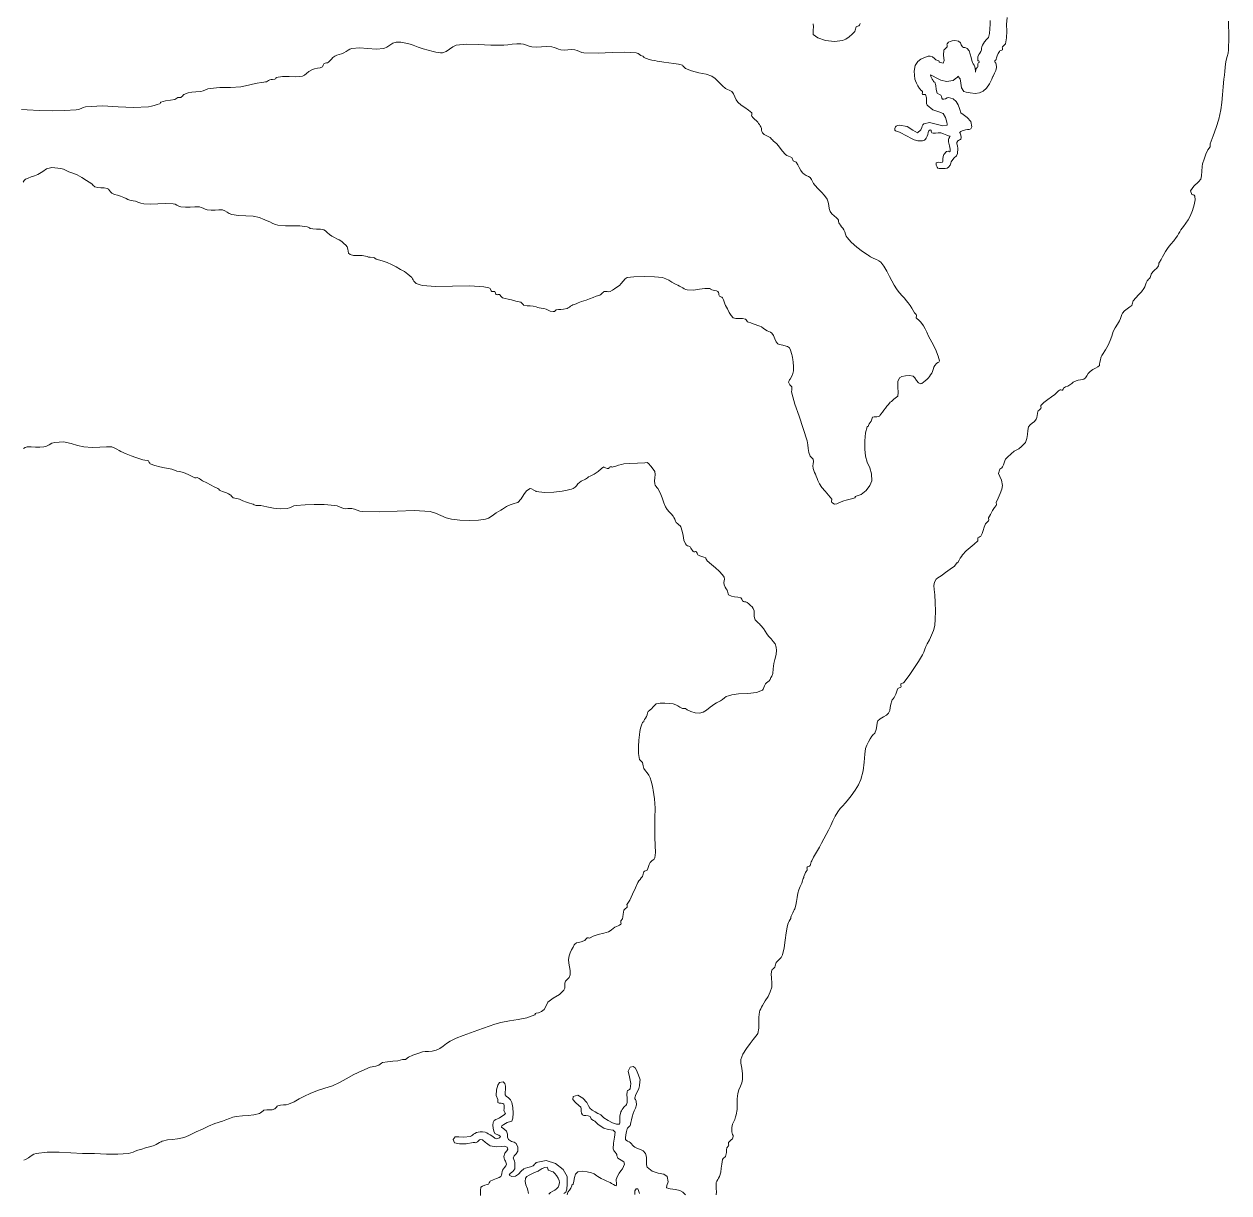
# Model space of a CAD drawing. Header units: inches. Extents: x -600 to 863, y -502 to 873.
# Drawn here: x 603.8 to 686.7, y 410.1 to 490.5 of the extents above; entities that cross this region are included whole.
import ezdxf

# ---------------------------------------------------------------- set-up
doc = ezdxf.new("R2010")
doc.units = ezdxf.units.IN
doc.header["$MEASUREMENT"] = 0
doc.layers.add('Layer 1', color=7, linetype='Continuous')

msp = doc.modelspace()

# ---------------------------------------------------------------- linework, layer by layer
at = {"layer": 'Layer 1', "lineweight": 0}
for points in [[(670.254, 490.763), (670.245, 490.515), (670.233, 490.208), (670.205, 489.886), (670.148, 489.598), (670.113, 489.581), (670.01, 489.472), (669.869, 489.294), (669.725, 489.069), (669.686, 488.964), (669.671, 488.86), (669.656, 488.754), (669.619, 488.646), (669.546, 488.536), (669.47, 488.425), (669.416, 488.266), (669.407, 488.01), (669.428, 488.003), (669.468, 487.989), (669.505, 487.959), (669.513, 487.904), (669.497, 487.895), (669.463, 487.877), (669.428, 487.846), (669.407, 487.798), (669.406, 487.746), (669.41, 487.692), (669.413, 487.638), (669.407, 487.586), (669.383, 487.54), (669.349, 487.511), (669.316, 487.494), (669.301, 487.48), (669.255, 487.257), (669.247, 487.213), (669.238, 487.33), (669.195, 487.586), (669.154, 487.69), (669.095, 487.782), (669.032, 487.882), (668.983, 488.01), (668.942, 488.216), (668.891, 488.458), (668.806, 488.688), (668.666, 488.857), (668.586, 488.893), (668.502, 488.908), (668.421, 488.924), (668.349, 488.963), (668.265, 489.096), (668.206, 489.241), (668.086, 489.353), (667.818, 489.387), (667.643, 489.369), (667.503, 489.333), (667.389, 489.271), (667.289, 489.175), (667.281, 489.13), (667.292, 489.066), (667.3, 489.003), (667.289, 488.963), (667.247, 488.923), (667.176, 488.854), (667.109, 488.787), (667.078, 488.751), (667.052, 488.361), (667.081, 488.02), (667.028, 487.833), (666.76, 487.904), (666.736, 487.933), (666.731, 487.966), (666.714, 487.995), (666.654, 488.01), (666.528, 488.062), (666.414, 488.167), (666.287, 488.272), (666.125, 488.328), (665.99, 488.31), (665.815, 488.257), (665.637, 488.186), (665.489, 488.116), (665.272, 487.95), (665.104, 487.681), (665.021, 487.285), (665.066, 486.739), (665.108, 486.613), (665.186, 486.45), (665.282, 486.273), (665.384, 486.104), (665.436, 486.037), (665.487, 485.99), (665.541, 485.946), (665.596, 485.893), (665.604, 485.848), (665.595, 485.786), (665.585, 485.724), (665.596, 485.681), (665.637, 485.674), (665.705, 485.682), (665.771, 485.689), (665.807, 485.681), (665.87, 485.458), (665.878, 485.242), (665.877, 485.061), (665.913, 484.939), (666.32, 484.626), (666.715, 484.494), (667.025, 484.373), (667.184, 484.092), (667.22, 483.929), (667.267, 483.769), (667.298, 483.638), (667.289, 483.563), (666.991, 483.522), (666.547, 483.648), (666.076, 483.758), (665.701, 483.669), (665.624, 483.586), (665.587, 483.506), (665.554, 483.402), (665.489, 483.245), (665.245, 483.048), (664.939, 483.22), (664.538, 483.484), (664.007, 483.563), (663.889, 483.54), (663.797, 483.505), (663.73, 483.447), (663.689, 483.351), (663.687, 483.238), (663.733, 483.185), (663.812, 483.162), (663.901, 483.14), (664.071, 483.07), (664.21, 482.997), (664.354, 482.916), (664.537, 482.822), (664.797, 482.679), (665.024, 482.554), (665.273, 482.484), (665.596, 482.504), (665.747, 482.546), (665.811, 482.598), (665.845, 482.682), (665.913, 482.822), (665.961, 482.939), (665.996, 483.065), (666.043, 483.175), (666.125, 483.245), (666.185, 483.235), (666.205, 483.168), (666.212, 483.086), (666.23, 483.034), (666.337, 483.015), (666.498, 483.032), (666.684, 483.05), (666.866, 483.034), (667.045, 482.973), (667.264, 482.889), (667.443, 482.824), (667.501, 482.822), (667.488, 482.791), (667.453, 482.727), (667.416, 482.658), (667.396, 482.61), (667.399, 482.414), (667.447, 482.157), (667.494, 481.915), (667.501, 481.763), (667.459, 481.74), (667.385, 481.776), (667.262, 481.752), (667.078, 481.551), (667.021, 481.405), (667.003, 481.245), (666.995, 481.105), (666.972, 481.022), (666.857, 481.011), (666.682, 481.028), (666.545, 480.989), (666.549, 480.81), (666.598, 480.675), (666.644, 480.613), (666.748, 480.596), (666.972, 480.598), (667.152, 480.598), (667.288, 480.613), (667.397, 480.674), (667.501, 480.81), (667.528, 480.88), (667.549, 480.964), (667.571, 481.05), (667.607, 481.128), (667.784, 481.329), (667.929, 481.456), (668.018, 481.63), (668.03, 481.975), (668, 482.143), (667.964, 482.276), (667.961, 482.39), (668.03, 482.504), (668.07, 482.526), (668.142, 482.559), (668.21, 482.59), (668.242, 482.61), (668.249, 482.73), (668.228, 482.89), (668.187, 483.015), (668.137, 483.034), (668.245, 483.147), (668.324, 483.192), (668.415, 483.211), (668.561, 483.245), (668.692, 483.263), (668.816, 483.271), (668.918, 483.318), (668.983, 483.457), (668.924, 483.814), (668.679, 484.095), (668.401, 484.295), (668.242, 484.41), (668.205, 484.483), (668.18, 484.569), (668.158, 484.654), (668.137, 484.728), (668.05, 484.963), (667.925, 485.204), (667.72, 485.393), (667.396, 485.469), (667.287, 485.443), (667.183, 485.392), (667.078, 485.352), (666.972, 485.363), (666.926, 485.432), (666.908, 485.539), (666.869, 485.638), (666.76, 485.681), (666.604, 485.779), (666.546, 486.014), (666.515, 486.294), (666.442, 486.528), (666.411, 486.552), (666.378, 486.557), (666.351, 486.574), (666.337, 486.634), (666.271, 486.74), (666.162, 486.917), (666.141, 487.033), (666.337, 486.951), (666.544, 486.823), (666.862, 486.674), (667.262, 486.584), (667.713, 486.634), (667.703, 486.654), (667.845, 486.756), (667.999, 486.875), (668.03, 486.951), (668.183, 486.762), (668.227, 486.462), (668.279, 486.143), (668.454, 485.893), (668.612, 485.836), (668.89, 485.785), (669.214, 485.76), (669.513, 485.787), (669.764, 485.903), (669.999, 486.121), (670.203, 486.409), (670.36, 486.739), (670.391, 486.812), (670.419, 486.865), (670.444, 486.908), (670.466, 486.951), (670.561, 487.139), (670.651, 487.329), (670.703, 487.542), (670.678, 487.798), (670.651, 487.833), (670.606, 487.876), (670.57, 487.934), (670.572, 488.01), (670.593, 488.027), (670.627, 488.038), (670.66, 488.061), (670.678, 488.116), (670.699, 488.201), (670.749, 488.341), (670.816, 488.501), (670.89, 488.646), (670.931, 488.675), (670.998, 488.701), (671.064, 488.725), (671.102, 488.751), (671.107, 488.801), (671.1, 488.858), (671.092, 488.916), (671.102, 488.963), (671.145, 489.01), (671.213, 489.073), (671.278, 489.133), (671.312, 489.175), (671.387, 489.59), (671.394, 490.029), (671.387, 490.491), (671.419, 490.975)], [(686.663, 490.726), (686.687, 489.626), (686.666, 488.751), (686.63, 488.526), (686.571, 488.291), (686.507, 488.048), (686.454, 487.798), (686.422, 487.546), (686.397, 487.279), (686.375, 487.006), (686.348, 486.739), (686.291, 486.199), (686.245, 485.656), (686.198, 485.125), (686.137, 484.622), (686.002, 483.99), (685.818, 483.403), (685.608, 482.843), (685.396, 482.292), (685.394, 482.247), (685.4, 482.181), (685.405, 482.118), (685.396, 482.081), (685.241, 481.876), (685.104, 481.572), (684.981, 481.231), (684.865, 480.916), (684.837, 480.719), (684.824, 480.41), (684.805, 480.089), (684.76, 479.857), (684.583, 479.682), (684.271, 479.386), (684.044, 479.061), (684.125, 478.798), (684.2, 478.771), (684.256, 478.772), (684.299, 478.76), (684.336, 478.692), (684.355, 478.441), (684.296, 478.1), (684.178, 477.71), (684.019, 477.316), (683.886, 477.069), (683.728, 476.834), (683.556, 476.602), (683.384, 476.363), (683.298, 476.227), (683.222, 476.092), (683.147, 475.96), (683.065, 475.833), (682.89, 475.613), (682.7, 475.396), (682.508, 475.161), (682.324, 474.881), (682.213, 474.681), (682.114, 474.502), (682.015, 474.328), (681.901, 474.14), (681.872, 474.069), (681.853, 473.985), (681.831, 473.899), (681.795, 473.822), (681.702, 473.717), (681.585, 473.616), (681.467, 473.511), (681.372, 473.398), (681.335, 473.317), (681.316, 473.237), (681.299, 473.157), (681.266, 473.081), (681.22, 473.028), (681.158, 472.973), (681.097, 472.918), (681.054, 472.869), (680.991, 472.734), (680.944, 472.592), (680.898, 472.457), (680.842, 472.34), (680.662, 472.102), (680.469, 471.888), (680.276, 471.688), (680.102, 471.493), (680.064, 471.418), (680.046, 471.333), (680.029, 471.248), (679.995, 471.175), (679.874, 471.066), (679.693, 470.938), (679.505, 470.796), (679.359, 470.646), (679.312, 470.548), (679.267, 470.417), (679.215, 470.269), (679.148, 470.116), (679.013, 469.88), (678.867, 469.637), (678.73, 469.37), (678.619, 469.057), (678.516, 468.761), (678.367, 468.443), (678.186, 468.115), (677.983, 467.787), (677.952, 467.734), (677.927, 467.687), (677.904, 467.636), (677.878, 467.575), (677.839, 467.436), (677.812, 467.271), (677.792, 467.126), (677.771, 467.045), (677.662, 466.947), (677.501, 466.855), (677.316, 466.751), (677.137, 466.622), (677.009, 466.48), (676.901, 466.325), (676.806, 466.186), (676.713, 466.093), (676.618, 466.064), (676.477, 466.046), (676.32, 466.024), (676.184, 465.987), (676.133, 465.964), (676.078, 465.939), (676.023, 465.911), (675.972, 465.881), (675.871, 465.803), (675.743, 465.699), (675.598, 465.607), (675.442, 465.563), (675.363, 465.532), (675.314, 465.468), (675.277, 465.398), (675.23, 465.352), (675.182, 465.346), (675.123, 465.354), (675.064, 465.362), (675.019, 465.352), (674.95, 465.29), (674.87, 465.201), (674.785, 465.107), (674.701, 465.034), (674.484, 464.892), (674.214, 464.708), (673.949, 464.502), (673.748, 464.292), (673.741, 464.248), (673.751, 464.183), (673.759, 464.121), (673.748, 464.081), (673.702, 464.04), (673.634, 463.976), (673.57, 463.911), (673.536, 463.869), (673.503, 463.737), (673.489, 463.593), (673.473, 463.455), (673.431, 463.34), (673.3, 463.192), (673.146, 463.069), (673, 462.949), (672.901, 462.811), (672.844, 462.568), (672.823, 462.297), (672.788, 462.018), (672.689, 461.751), (672.599, 461.641), (672.423, 461.464), (672.223, 461.299), (672.054, 461.222), (671.918, 461.139), (671.69, 460.951), (671.459, 460.739), (671.312, 460.587), (671.262, 460.488), (671.216, 460.352), (671.165, 460.201), (671.102, 460.058), (671.057, 460.004), (670.993, 459.949), (670.932, 459.895), (670.89, 459.846), (670.835, 459.612), (670.914, 459.407), (671.034, 459.157), (671.102, 458.787), (671.06, 458.527), (670.949, 458.23), (670.809, 457.921), (670.678, 457.622), (670.676, 457.577), (670.683, 457.511), (670.688, 457.448), (670.678, 457.41), (670.564, 457.276), (670.418, 457.054), (670.271, 456.798), (670.148, 456.563), (670.145, 456.518), (670.153, 456.453), (670.159, 456.39), (670.148, 456.352), (670.102, 456.311), (670.034, 456.248), (669.972, 456.184), (669.937, 456.14), (669.847, 455.913), (669.774, 455.683), (669.704, 455.47), (669.619, 455.293), (669.577, 455.264), (669.509, 455.238), (669.443, 455.212), (669.407, 455.187), (669.402, 455.139), (669.411, 455.078), (669.418, 455.019), (669.407, 454.975), (669.166, 454.739), (668.883, 454.516), (668.598, 454.284), (668.349, 454.022), (668.272, 453.908), (668.199, 453.78), (668.122, 453.641), (668.03, 453.493), (667.998, 453.468), (667.966, 453.464), (667.938, 453.447), (667.925, 453.387), (667.793, 453.232), (667.5, 453.017), (667.181, 452.801), (666.972, 452.646), (666.873, 452.569), (666.772, 452.51), (666.665, 452.438), (666.549, 452.328), (666.42, 452.121), (666.385, 451.902), (666.405, 451.632), (666.442, 451.27), (666.474, 450.724), (666.487, 450.142), (666.479, 449.594), (666.442, 449.152), (666.359, 448.799), (666.229, 448.475), (666.072, 448.171), (665.913, 447.881), (665.833, 447.707), (665.76, 447.517), (665.684, 447.323), (665.596, 447.14), (665.313, 446.664), (665.003, 446.185), (664.671, 445.706), (664.325, 445.234), (664.283, 445.208), (664.215, 445.18), (664.148, 445.153), (664.113, 445.128), (664.107, 445.08), (664.116, 445.021), (664.123, 444.963), (664.113, 444.917), (664.071, 444.888), (664.003, 444.861), (663.938, 444.836), (663.901, 444.811), (663.855, 444.695), (663.812, 444.569), (663.76, 444.432), (663.689, 444.281), (663.641, 444.203), (663.576, 444.114), (663.517, 444.029), (663.478, 443.963), (663.416, 443.745), (663.381, 443.516), (663.341, 443.298), (663.266, 443.116), (663.111, 442.971), (662.904, 442.856), (662.692, 442.739), (662.525, 442.587), (662.49, 442.465), (662.456, 442.251), (662.404, 441.993), (662.313, 441.74), (662.274, 441.692), (662.215, 441.642), (662.151, 441.587), (662.102, 441.528), (661.996, 441.359), (661.875, 441.156), (661.762, 440.927), (661.678, 440.681), (661.625, 440.298), (661.58, 439.756), (661.505, 439.148), (661.36, 438.563), (661.193, 438.194), (660.963, 437.817), (660.692, 437.442), (660.407, 437.081), (660.269, 436.922), (660.106, 436.747), (659.936, 436.553), (659.771, 436.34), (659.594, 436.043), (659.437, 435.72), (659.288, 435.388), (659.137, 435.069), (658.978, 434.77), (658.814, 434.473), (658.653, 434.183), (658.501, 433.905), (658.368, 433.67), (658.235, 433.447), (658.104, 433.214), (657.972, 432.952), (657.946, 432.881), (657.925, 432.802), (657.9, 432.718), (657.866, 432.634), (657.825, 432.604), (657.758, 432.578), (657.691, 432.555), (657.654, 432.528), (657.648, 432.479), (657.656, 432.421), (657.664, 432.364), (657.654, 432.316), (657.595, 432.228), (657.542, 432.153), (657.492, 432.054), (657.442, 431.893), (657.421, 431.823), (657.394, 431.75), (657.364, 431.669), (657.337, 431.575), (657.283, 431.424), (657.19, 431.204), (657.093, 430.957), (657.02, 430.729), (656.964, 430.444), (656.926, 430.174), (656.881, 429.916), (656.808, 429.669), (656.769, 429.583), (656.724, 429.5), (656.668, 429.394), (656.596, 429.246), (656.562, 429.157), (656.545, 429.079), (656.526, 429.005), (656.489, 428.928), (656.424, 428.819), (656.381, 428.725), (656.339, 428.601), (656.277, 428.399), (656.208, 428.012), (656.156, 427.508), (656.086, 426.973), (655.96, 426.493), (655.869, 426.312), (655.777, 426.208), (655.671, 426.115), (655.537, 425.964), (655.499, 425.891), (655.481, 425.815), (655.465, 425.734), (655.431, 425.646), (655.389, 425.598), (655.319, 425.536), (655.253, 425.476), (655.219, 425.435), (655.189, 425.182), (655.209, 424.887), (655.232, 424.575), (655.219, 424.27), (655.126, 423.944), (654.972, 423.632), (654.782, 423.322), (654.584, 422.999), (654.524, 422.896), (654.462, 422.781), (654.407, 422.67), (654.372, 422.576), (654.324, 422.207), (654.33, 421.825), (654.331, 421.448), (654.266, 421.093), (654.218, 421.008), (654.135, 420.901), (654.038, 420.784), (653.948, 420.67), (653.738, 420.397), (653.475, 420.044), (653.236, 419.66), (653.102, 419.293), (653.106, 419.042), (653.156, 418.699), (653.204, 418.309), (653.207, 417.917), (653.154, 417.688), (653.062, 417.455), (652.963, 417.215), (652.89, 416.964), (652.853, 416.595), (652.85, 416.224), (652.84, 415.852), (652.784, 415.481), (652.763, 415.412), (652.735, 415.339), (652.706, 415.258), (652.678, 415.164), (652.616, 415.019), (652.531, 414.846), (652.467, 414.62), (652.466, 414.317), (652.492, 414.228), (652.533, 414.144), (652.566, 414.066), (652.572, 413.999), (652.513, 413.844), (652.439, 413.763), (652.354, 413.693), (652.254, 413.576), (652.248, 413.53), (652.258, 413.466), (652.265, 413.403), (652.254, 413.364), (652.137, 413.22), (652.117, 413.076), (652.113, 412.891), (652.043, 412.623), (651.998, 412.572), (651.934, 412.537), (651.871, 412.491), (651.831, 412.411), (651.784, 412.097), (651.754, 411.814), (651.709, 411.539), (651.619, 411.246), (651.565, 411.136), (651.503, 411.031), (651.445, 410.928), (651.407, 410.823), (651.393, 410.632), (651.407, 410.417), (651.422, 410.192), (651.407, 409.976)], [(658.078, 490.551), (658.093, 490.333), (658.081, 490.106), (658.068, 489.916), (658.078, 489.81), (658.393, 489.574), (658.926, 489.394), (659.539, 489.316), (660.09, 489.387), (660.327, 489.496), (660.551, 489.648), (660.755, 489.829), (660.937, 490.021), (660.973, 490.096), (660.989, 490.183), (661.005, 490.269), (661.043, 490.339), (661.088, 490.368), (661.151, 490.392), (661.213, 490.416), (661.254, 490.445), (661.308, 490.558)], [(603.705, 479.648), (603.782, 479.771), (603.867, 479.857), (604.039, 479.934), (604.258, 480.006), (604.493, 480.083), (604.714, 480.175), (605.062, 480.394), (605.319, 480.566), (605.671, 480.649), (606.302, 480.598), (606.48, 480.542), (606.664, 480.45), (606.851, 480.353), (607.043, 480.281), (607.424, 480.152), (607.75, 479.982), (608.066, 479.776), (608.42, 479.54), (608.475, 479.491), (608.533, 479.426), (608.589, 479.364), (608.632, 479.328), (608.832, 479.275), (609.053, 479.266), (609.274, 479.262), (609.479, 479.222), (609.575, 479.158), (609.645, 479.07), (609.711, 478.979), (609.796, 478.904), (609.99, 478.813), (610.188, 478.746), (610.401, 478.678), (610.644, 478.586), (610.784, 478.52), (610.905, 478.461), (611.054, 478.414), (611.278, 478.375), (611.435, 478.337), (611.604, 478.274), (611.795, 478.209), (612.02, 478.163), (612.484, 478.142), (612.966, 478.162), (613.477, 478.183), (614.031, 478.163), (614.168, 478.127), (614.29, 478.064), (614.415, 477.997), (614.561, 477.951), (614.873, 477.928), (615.191, 477.941), (615.513, 477.959), (615.831, 477.951), (615.965, 477.916), (616.094, 477.853), (616.224, 477.786), (616.36, 477.74), (616.639, 477.716), (616.917, 477.732), (617.182, 477.752), (617.42, 477.74), (617.586, 477.681), (617.739, 477.588), (617.892, 477.493), (618.055, 477.422), (618.529, 477.348), (619.04, 477.329), (619.534, 477.304), (619.961, 477.21), (620.054, 477.172), (620.178, 477.122), (620.326, 477.062), (620.49, 476.999), (620.689, 476.911), (620.887, 476.814), (621.07, 476.73), (621.231, 476.681), (621.749, 476.636), (622.258, 476.646), (622.756, 476.647), (623.243, 476.575), (623.326, 476.547), (623.372, 476.521), (623.406, 476.497), (623.455, 476.469), (623.633, 476.435), (623.888, 476.426), (624.164, 476.412), (624.408, 476.363), (624.503, 476.3), (624.632, 476.186), (624.781, 476.055), (624.938, 475.939), (625.12, 475.842), (625.303, 475.763), (625.46, 475.693), (625.572, 475.622), (625.659, 475.545), (625.778, 475.437), (625.9, 475.315), (625.996, 475.198), (626.055, 475.05), (626.072, 474.903), (626.105, 474.772), (626.208, 474.669), (626.433, 474.615), (626.727, 474.608), (627.026, 474.605), (627.267, 474.563), (627.369, 474.525), (627.465, 474.501), (627.594, 474.482), (627.796, 474.457), (627.882, 474.436), (627.933, 474.404), (627.967, 474.373), (628.008, 474.352), (628.423, 474.237), (628.755, 474.125), (629.058, 473.994), (629.384, 473.822), (629.685, 473.651), (629.94, 473.493), (630.184, 473.314), (630.443, 473.081), (630.5, 473.007), (630.547, 472.92), (630.596, 472.833), (630.654, 472.763), (630.761, 472.689), (630.88, 472.636), (631.019, 472.593), (631.184, 472.551), (632.089, 472.468), (633.248, 472.495), (634.434, 472.524), (635.419, 472.445), (635.527, 472.426), (635.636, 472.408), (635.742, 472.382), (635.843, 472.34), (635.873, 472.298), (635.898, 472.231), (635.923, 472.165), (635.949, 472.128), (635.998, 472.122), (636.057, 472.13), (636.113, 472.138), (636.16, 472.128), (636.189, 472.086), (636.216, 472.019), (636.24, 471.952), (636.267, 471.916), (636.316, 471.91), (636.374, 471.918), (636.431, 471.926), (636.479, 471.916), (636.529, 471.872), (636.587, 471.806), (636.644, 471.742), (636.689, 471.704), (636.883, 471.639), (637.095, 471.594), (637.315, 471.551), (637.537, 471.493), (637.622, 471.472), (637.732, 471.451), (637.85, 471.424), (637.961, 471.387), (638.01, 471.346), (638.072, 471.276), (638.131, 471.209), (638.172, 471.175), (638.389, 471.141), (638.597, 471.136), (638.804, 471.124), (639.02, 471.069), (639.121, 471.032), (639.217, 471.008), (639.347, 470.988), (639.549, 470.963), (639.7, 470.918), (639.833, 470.845), (639.982, 470.779), (640.184, 470.751), (640.279, 470.763), (640.322, 470.789), (640.349, 470.822), (640.396, 470.857), (640.545, 470.896), (640.708, 470.9), (640.9, 470.91), (641.137, 470.963), (641.223, 471.006), (641.296, 471.062), (641.369, 471.122), (641.454, 471.175), (641.542, 471.21), (641.619, 471.231), (641.693, 471.251), (641.772, 471.281), (641.896, 471.341), (642.005, 471.394), (642.13, 471.443), (642.302, 471.493), (642.449, 471.54), (642.676, 471.624), (642.927, 471.721), (643.148, 471.81), (643.24, 471.841), (643.317, 471.858), (643.389, 471.878), (643.467, 471.916), (643.516, 471.96), (643.575, 472.028), (643.634, 472.093), (643.678, 472.128), (643.779, 472.139), (643.892, 472.124), (644.004, 472.111), (644.102, 472.128), (644.258, 472.21), (644.413, 472.307), (644.571, 472.42), (644.736, 472.551), (644.868, 472.686), (645.007, 472.849), (645.143, 472.997), (645.267, 473.081), (645.735, 473.146), (646.438, 473.164), (647.164, 473.139), (647.701, 473.081), (647.925, 473.01), (648.137, 472.901), (648.343, 472.776), (648.549, 472.657), (648.646, 472.607), (648.758, 472.553), (648.87, 472.498), (648.972, 472.445), (649.096, 472.376), (649.207, 472.312), (649.308, 472.262), (649.396, 472.234), (649.836, 472.219), (650.246, 472.278), (650.628, 472.341), (650.983, 472.34), (650.987, 472.326), (651.013, 472.292), (651.051, 472.256), (651.09, 472.234), (651.195, 472.214), (651.309, 472.197), (651.418, 472.171), (651.514, 472.128), (651.563, 472.063), (651.577, 471.981), (651.585, 471.893), (651.619, 471.81), (651.663, 471.781), (651.729, 471.756), (651.792, 471.732), (651.831, 471.704), (651.897, 471.565), (651.951, 471.415), (651.998, 471.278), (652.043, 471.175), (652.173, 470.929), (652.299, 470.685), (652.429, 470.474), (652.572, 470.328), (652.744, 470.281), (652.978, 470.277), (653.22, 470.272), (653.419, 470.222), (653.472, 470.172), (653.507, 470.11), (653.55, 470.051), (653.631, 470.01), (653.787, 469.963), (653.936, 469.908), (654.092, 469.851), (654.266, 469.798), (654.408, 469.751), (654.511, 469.69), (654.624, 469.604), (654.796, 469.481), (654.915, 469.417), (655.032, 469.37), (655.138, 469.325), (655.219, 469.269), (655.334, 469.093), (655.429, 468.876), (655.524, 468.669), (655.643, 468.528), (655.736, 468.489), (655.861, 468.46), (655.981, 468.439), (656.066, 468.422), (656.314, 468.339), (656.445, 468.249), (656.52, 468.087), (656.596, 467.787), (656.618, 467.699), (656.644, 467.597), (656.671, 467.458), (656.701, 467.257), (656.728, 466.974), (656.719, 466.68), (656.647, 466.384), (656.489, 466.093), (656.457, 466.048), (656.423, 465.997), (656.396, 465.94), (656.384, 465.881), (656.412, 465.792), (656.48, 465.704), (656.554, 465.625), (656.596, 465.563), (656.606, 465.46), (656.597, 465.352), (656.586, 465.243), (656.596, 465.14), (656.823, 464.38), (657.104, 463.562), (657.395, 462.711), (657.654, 461.857), (657.708, 461.586), (657.741, 461.321), (657.784, 461.06), (657.866, 460.799), (657.907, 460.75), (657.977, 460.687), (658.044, 460.627), (658.078, 460.587), (658.089, 460.437), (658.069, 460.284), (658.055, 460.125), (658.078, 459.952), (658.124, 459.816), (658.177, 459.683), (658.233, 459.552), (658.289, 459.422), (658.348, 459.274), (658.404, 459.126), (658.455, 458.993), (658.501, 458.893), (658.673, 458.645), (658.897, 458.388), (659.137, 458.118), (659.349, 457.834), (659.354, 457.789), (659.345, 457.724), (659.338, 457.661), (659.349, 457.622), (659.554, 457.495), (659.7, 457.511), (659.883, 457.608), (660.195, 457.728), (660.351, 457.767), (660.523, 457.81), (660.717, 457.864), (660.937, 457.94), (660.956, 457.962), (660.965, 457.997), (660.986, 458.029), (661.043, 458.046), (661.387, 458.169), (661.715, 458.445), (661.972, 458.786), (662.102, 459.104), (662.099, 459.588), (661.968, 460.004), (661.799, 460.395), (661.678, 460.799), (661.636, 461.278), (661.635, 461.859), (661.683, 462.413), (661.783, 462.811), (661.809, 462.832), (661.844, 462.839), (661.874, 462.858), (661.89, 462.916), (661.924, 463.02), (661.994, 463.112), (662.064, 463.213), (662.102, 463.34), (662.156, 463.483), (662.279, 463.507), (662.445, 463.5), (662.631, 463.552), (662.667, 463.596), (662.739, 463.696), (662.836, 463.83), (662.948, 463.975), (663.051, 464.104), (663.146, 464.229), (663.25, 464.359), (663.372, 464.504), (663.457, 464.572), (663.637, 464.71), (663.815, 464.851), (663.901, 464.928), (663.918, 465.179), (663.896, 465.557), (663.902, 465.938), (664.007, 466.199), (664.166, 466.274), (664.422, 466.327), (664.708, 466.342), (664.96, 466.304), (665.07, 466.199), (665.192, 466.016), (665.33, 465.843), (665.489, 465.775), (665.563, 465.807), (665.671, 465.882), (665.793, 465.983), (665.913, 466.093), (666.01, 466.195), (666.079, 466.287), (666.145, 466.387), (666.23, 466.516), (666.279, 466.622), (666.327, 466.771), (666.38, 466.924), (666.442, 467.045), (666.569, 467.178), (666.665, 467.233), (666.729, 467.274), (666.76, 467.363), (666.688, 467.687), (666.484, 468.154), (666.232, 468.649), (666.019, 469.057), (665.89, 469.326), (665.785, 469.552), (665.664, 469.769), (665.489, 470.01), (665.412, 470.091), (665.323, 470.172), (665.237, 470.252), (665.172, 470.328), (665.165, 470.373), (665.175, 470.438), (665.183, 470.5), (665.172, 470.54), (665.055, 470.666), (664.961, 470.814), (664.867, 470.985), (664.748, 471.175), (664.618, 471.348), (664.484, 471.509), (664.35, 471.662), (664.219, 471.81), (664, 472.066), (663.813, 472.306), (663.645, 472.562), (663.478, 472.869), (663.335, 473.164), (663.153, 473.525), (662.949, 473.875), (662.736, 474.14), (662.591, 474.242), (662.424, 474.32), (662.254, 474.388), (662.102, 474.457), (662.018, 474.509), (661.944, 474.563), (661.87, 474.617), (661.783, 474.669), (661.47, 474.873), (661.081, 475.175), (660.7, 475.515), (660.407, 475.833), (660.352, 475.941), (660.308, 476.079), (660.261, 476.226), (660.195, 476.363), (660.112, 476.483), (660.03, 476.588), (659.951, 476.686), (659.878, 476.787), (659.849, 476.857), (659.829, 476.942), (659.808, 477.029), (659.771, 477.104), (659.669, 477.204), (659.516, 477.331), (659.358, 477.478), (659.242, 477.634), (659.177, 477.833), (659.142, 478.052), (659.104, 478.273), (659.031, 478.48), (658.859, 478.736), (658.646, 478.969), (658.414, 479.196), (658.184, 479.434), (658.097, 479.561), (658.027, 479.702), (657.957, 479.841), (657.866, 479.963), (657.743, 480.051), (657.599, 480.12), (657.455, 480.19), (657.337, 480.281), (657.218, 480.452), (657.121, 480.652), (657.025, 480.851), (656.913, 481.022), (656.866, 481.057), (656.811, 481.078), (656.753, 481.098), (656.701, 481.128), (656.668, 481.176), (656.646, 481.236), (656.626, 481.295), (656.596, 481.339), (656.499, 481.396), (656.379, 481.444), (656.262, 481.493), (656.172, 481.551), (655.941, 481.812), (655.765, 482.05), (655.579, 482.277), (655.325, 482.504), (655.268, 482.556), (655.215, 482.614), (655.164, 482.669), (655.113, 482.716), (654.975, 482.798), (654.832, 482.864), (654.699, 482.935), (654.584, 483.034), (654.537, 483.127), (654.521, 483.236), (654.509, 483.35), (654.478, 483.457), (654.435, 483.531), (654.379, 483.612), (654.319, 483.695), (654.266, 483.775), (654.174, 483.876), (654.048, 483.981), (653.925, 484.089), (653.843, 484.198), (653.838, 484.246), (653.848, 484.308), (653.854, 484.368), (653.843, 484.41), (653.617, 484.612), (653.365, 484.781), (653.113, 484.949), (652.89, 485.151), (652.778, 485.324), (652.688, 485.523), (652.592, 485.722), (652.466, 485.893), (652.395, 485.939), (652.291, 485.983), (652.17, 486.034), (652.043, 486.104), (651.828, 486.285), (651.579, 486.535), (651.323, 486.781), (651.09, 486.951), (650.707, 487.076), (650.211, 487.182), (649.704, 487.304), (649.29, 487.48), (649.239, 487.526), (649.174, 487.595), (649.113, 487.661), (649.078, 487.692), (648.796, 487.763), (648.479, 487.811), (648.143, 487.852), (647.808, 487.904), (647.657, 487.931), (647.501, 487.954), (647.339, 487.979), (647.172, 488.01), (646.978, 488.051), (646.785, 488.097), (646.601, 488.153), (646.431, 488.222), (646.409, 488.248), (646.402, 488.282), (646.383, 488.312), (646.325, 488.328), (646.212, 488.359), (646.12, 488.423), (646.025, 488.492), (645.901, 488.54), (645.115, 488.599), (644.23, 488.562), (643.281, 488.515), (642.302, 488.54), (642.145, 488.575), (641.991, 488.638), (641.834, 488.705), (641.666, 488.751), (641.434, 488.766), (641.19, 488.753), (640.946, 488.74), (640.713, 488.751), (640.543, 488.795), (640.392, 488.861), (640.242, 488.925), (640.078, 488.963), (639.721, 488.975), (639.375, 488.958), (639.036, 488.944), (638.701, 488.963), (638.521, 489.007), (638.334, 489.075), (638.146, 489.14), (637.961, 489.175), (637.675, 489.169), (637.365, 489.137), (637.062, 489.096), (636.796, 489.069), (635.893, 489.065), (635.015, 489.115), (634.207, 489.141), (633.514, 489.069), (633.271, 488.958), (633.054, 488.792), (632.828, 488.631), (632.561, 488.54), (632.417, 488.538), (632.268, 488.562), (632.106, 488.602), (631.926, 488.646), (631.567, 488.73), (631.227, 488.828), (630.892, 488.939), (630.549, 489.069), (630.344, 489.136), (630.037, 489.213), (629.695, 489.271), (629.384, 489.281), (629.151, 489.21), (628.932, 489.08), (628.727, 488.943), (628.537, 488.857), (627.997, 488.809), (627.424, 488.847), (626.851, 488.89), (626.313, 488.857), (626.176, 488.807), (626.062, 488.729), (625.941, 488.635), (625.784, 488.54), (625.621, 488.478), (625.45, 488.433), (625.287, 488.389), (625.148, 488.328), (625.026, 488.232), (624.926, 488.123), (624.831, 488.01), (624.726, 487.904), (624.654, 487.868), (624.571, 487.852), (624.486, 487.835), (624.408, 487.798), (624.378, 487.754), (624.354, 487.689), (624.33, 487.625), (624.302, 487.586), (624.144, 487.524), (623.953, 487.483), (623.752, 487.441), (623.561, 487.375), (623.37, 487.258), (623.212, 487.129), (623.068, 487.017), (622.926, 486.951), (622.474, 486.906), (622.004, 486.919), (621.545, 486.921), (621.125, 486.845), (621.109, 486.828), (621.093, 486.797), (621.066, 486.763), (621.02, 486.739), (620.872, 486.716), (620.77, 486.713), (620.686, 486.696), (620.596, 486.634), (620.529, 486.587), (620.458, 486.563), (620.376, 486.548), (620.278, 486.528), (620.1, 486.497), (619.808, 486.453), (619.487, 486.393), (619.22, 486.316), (618.683, 486.207), (617.979, 486.173), (617.232, 486.157), (616.572, 486.104), (616.411, 486.062), (616.251, 485.998), (616.093, 485.934), (615.938, 485.893), (615.59, 485.856), (615.309, 485.84), (615.052, 485.797), (614.772, 485.681), (614.719, 485.636), (614.664, 485.573), (614.609, 485.511), (614.561, 485.469), (614.515, 485.464), (614.45, 485.473), (614.388, 485.479), (614.349, 485.469), (614.144, 485.343), (613.848, 485.283), (613.511, 485.236), (613.185, 485.151), (613.166, 485.132), (613.151, 485.102), (613.126, 485.069), (613.078, 485.045), (612.916, 484.997), (612.729, 484.935), (612.532, 484.875), (612.337, 484.833), (611.293, 484.78), (610.247, 484.842), (609.161, 484.9), (607.996, 484.833), (607.845, 484.792), (607.686, 484.725), (607.523, 484.66), (607.361, 484.622), (606.554, 484.574), (605.696, 484.567), (604.824, 484.587), (603.973, 484.622), (603.585, 484.64)], [(603.759, 412.357), (603.867, 412.411), (604.063, 412.529), (604.259, 412.659), (604.443, 412.771), (604.607, 412.834), (605.365, 412.916), (606.175, 412.907), (606.995, 412.862), (607.784, 412.834), (608.617, 412.818), (609.434, 412.79), (610.219, 412.784), (610.961, 412.834), (611.122, 412.87), (611.268, 412.924), (611.418, 412.987), (611.596, 413.046), (611.863, 413.125), (612.132, 413.21), (612.397, 413.292), (612.655, 413.364), (612.772, 413.402), (612.867, 413.449), (612.962, 413.507), (613.078, 413.576), (613.129, 413.602), (613.201, 413.638), (613.265, 413.669), (613.29, 413.682), (613.637, 413.757), (613.988, 413.793), (614.335, 413.827), (614.667, 413.894), (614.899, 413.978), (615.144, 414.087), (615.389, 414.205), (615.619, 414.317), (616.036, 414.512), (616.454, 414.699), (616.905, 414.88), (617.42, 415.058), (617.655, 415.143), (617.898, 415.237), (618.141, 415.321), (618.372, 415.375), (618.801, 415.419), (619.196, 415.447), (619.578, 415.491), (619.961, 415.587), (620.028, 415.627), (620.125, 415.697), (620.219, 415.765), (620.278, 415.799), (620.471, 415.821), (620.651, 415.822), (620.831, 415.838), (621.02, 415.905), (621.069, 415.948), (621.129, 416.016), (621.188, 416.081), (621.231, 416.117), (621.424, 416.162), (621.615, 416.175), (621.801, 416.185), (621.973, 416.223), (622.346, 416.387), (622.708, 416.58), (623.072, 416.779), (623.455, 416.964), (623.961, 417.15), (624.477, 417.31), (624.984, 417.481), (625.467, 417.705), (625.941, 417.973), (626.461, 418.251), (627.013, 418.521), (627.584, 418.764), (627.713, 418.799), (627.849, 418.819), (627.984, 418.838), (628.113, 418.87), (628.182, 418.91), (628.278, 418.979), (628.372, 419.047), (628.432, 419.082), (628.774, 419.138), (629.135, 419.168), (629.487, 419.208), (629.808, 419.293), (629.854, 419.295), (629.919, 419.288), (629.982, 419.283), (630.02, 419.293), (630.224, 419.447), (630.527, 419.583), (630.868, 419.707), (631.184, 419.823), (631.362, 419.854), (631.592, 419.855), (631.855, 419.867), (632.137, 419.929), (632.377, 420.051), (632.608, 420.221), (632.842, 420.404), (633.09, 420.564), (633.503, 420.755), (633.988, 420.943), (634.501, 421.128), (634.996, 421.305), (635.385, 421.448), (635.775, 421.588), (636.173, 421.719), (636.584, 421.834), (637.17, 421.951), (637.773, 422.046), (638.363, 422.167), (638.913, 422.364), (638.936, 422.39), (638.942, 422.424), (638.961, 422.454), (639.02, 422.47), (639.164, 422.503), (639.374, 422.59), (639.565, 422.722), (639.654, 422.893), (639.822, 423.238), (640.188, 423.517), (640.605, 423.775), (640.925, 424.058), (640.973, 424.195), (640.985, 424.371), (640.994, 424.549), (641.031, 424.693), (641.11, 424.783), (641.2, 424.839), (641.285, 424.929), (641.349, 425.117), (641.36, 425.406), (641.313, 425.671), (641.259, 425.923), (641.243, 426.176), (641.283, 426.414), (641.356, 426.632), (641.452, 426.834), (641.561, 427.022), (641.584, 427.071), (641.609, 427.131), (641.636, 427.19), (641.666, 427.234), (641.785, 427.311), (641.93, 427.347), (642.102, 427.379), (642.302, 427.446), (642.356, 427.488), (642.412, 427.551), (642.465, 427.615), (642.514, 427.658), (642.56, 427.662), (642.623, 427.654), (642.686, 427.647), (642.725, 427.658), (642.94, 427.783), (643.289, 427.883), (643.673, 427.978), (643.996, 428.082), (644.096, 428.142), (644.195, 428.222), (644.3, 428.312), (644.419, 428.399), (644.533, 428.453), (644.648, 428.491), (644.756, 428.537), (644.843, 428.611), (644.85, 428.656), (644.84, 428.72), (644.832, 428.783), (644.843, 428.823), (644.96, 428.964), (644.983, 429.106), (644.989, 429.292), (645.055, 429.563), (645.095, 429.619), (645.158, 429.675), (645.223, 429.728), (645.267, 429.775), (645.271, 429.821), (645.262, 429.886), (645.256, 429.948), (645.267, 429.987), (645.46, 430.252), (645.651, 430.659), (645.836, 431.101), (646.008, 431.47), (646.078, 431.578), (646.162, 431.686), (646.248, 431.792), (646.325, 431.893), (646.355, 431.964), (646.374, 432.049), (646.395, 432.135), (646.431, 432.211), (646.475, 432.242), (646.538, 432.265), (646.601, 432.287), (646.643, 432.316), (646.701, 432.438), (646.741, 432.575), (646.784, 432.714), (646.854, 432.846), (646.961, 432.958), (647.054, 433.021), (647.126, 433.076), (647.172, 433.164), (647.213, 433.526), (647.209, 434.02), (647.186, 434.588), (647.172, 435.175), (647.183, 435.889), (647.191, 436.573), (647.164, 437.22), (647.066, 437.822), (647.036, 437.958), (646.985, 438.191), (646.922, 438.451), (646.854, 438.669), (646.764, 438.847), (646.648, 439.008), (646.529, 439.158), (646.431, 439.305), (646.396, 439.399), (646.38, 439.5), (646.363, 439.609), (646.325, 439.729), (646.285, 439.776), (646.215, 439.84), (646.146, 439.901), (646.113, 439.94), (646.06, 440.351), (646.051, 440.815), (646.074, 441.266), (646.113, 441.634), (646.148, 441.85), (646.197, 442.081), (646.257, 442.3), (646.325, 442.481), (646.352, 442.503), (646.385, 442.51), (646.415, 442.529), (646.431, 442.587), (646.466, 442.69), (646.536, 442.783), (646.606, 442.884), (646.643, 443.011), (646.669, 443.15), (646.729, 443.242), (646.826, 443.324), (646.96, 443.434), (647.047, 443.524), (647.128, 443.621), (647.205, 443.704), (647.278, 443.752), (647.551, 443.803), (647.869, 443.809), (648.184, 443.787), (648.442, 443.752), (648.628, 443.698), (648.763, 443.619), (648.896, 443.526), (649.078, 443.434), (649.123, 443.432), (649.188, 443.439), (649.252, 443.444), (649.29, 443.434), (649.412, 443.353), (649.654, 443.239), (649.954, 443.144), (650.242, 443.116), (650.498, 443.187), (650.739, 443.332), (650.996, 443.528), (651.302, 443.752), (651.424, 443.828), (651.554, 443.9), (651.689, 443.978), (651.831, 444.069), (651.979, 444.177), (652.095, 444.256), (652.238, 444.321), (652.466, 444.387), (652.942, 444.44), (653.576, 444.471), (654.185, 444.54), (654.584, 444.705), (654.631, 444.78), (654.674, 444.889), (654.726, 445.011), (654.796, 445.128), (654.861, 445.195), (654.947, 445.269), (655.036, 445.351), (655.113, 445.446), (655.149, 445.515), (655.163, 445.562), (655.178, 445.604), (655.219, 445.658), (655.295, 445.856), (655.332, 446.175), (655.367, 446.526), (655.431, 446.822), (655.473, 446.965), (655.519, 447.185), (655.547, 447.435), (655.537, 447.669), (655.461, 447.887), (655.332, 448.06), (655.173, 448.223), (655.008, 448.411), (654.893, 448.578), (654.779, 448.756), (654.648, 448.947), (654.478, 449.152), (654.424, 449.206), (654.371, 449.254), (654.319, 449.304), (654.266, 449.363), (654.221, 449.408), (654.152, 449.471), (654.088, 449.533), (654.055, 449.575), (654.009, 449.795), (654.013, 449.982), (654.012, 450.15), (653.948, 450.316), (653.867, 450.425), (653.768, 450.535), (653.652, 450.641), (653.525, 450.74), (653.444, 450.775), (653.36, 450.79), (653.279, 450.806), (653.207, 450.846), (653.183, 450.888), (653.154, 450.957), (653.126, 451.023), (653.102, 451.058), (652.9, 451.105), (652.67, 451.121), (652.443, 451.158), (652.254, 451.27), (652.219, 451.335), (652.194, 451.425), (652.173, 451.516), (652.148, 451.587), (652.096, 451.663), (652.018, 451.787), (651.951, 451.943), (651.937, 452.116), (651.958, 452.23), (651.97, 452.345), (651.938, 452.478), (651.831, 452.646), (651.615, 452.878), (651.355, 453.114), (651.069, 453.354), (650.772, 453.599), (650.747, 453.641), (650.719, 453.709), (650.69, 453.775), (650.666, 453.811), (650.549, 453.852), (650.42, 453.889), (650.281, 453.939), (650.137, 454.022), (650.109, 454.064), (650.082, 454.132), (650.056, 454.198), (650.031, 454.234), (649.982, 454.239), (649.922, 454.23), (649.863, 454.223), (649.819, 454.234), (649.76, 454.303), (649.712, 454.392), (649.665, 454.482), (649.607, 454.552), (649.508, 454.612), (649.432, 454.637), (649.364, 454.672), (649.29, 454.763), (649.183, 455.029), (649.122, 455.333), (649.066, 455.644), (648.972, 455.928), (648.912, 456.013), (648.838, 456.078), (648.75, 456.147), (648.654, 456.246), (648.599, 456.338), (648.547, 456.457), (648.495, 456.576), (648.442, 456.669), (648.312, 456.823), (648.167, 456.976), (648.027, 457.134), (647.913, 457.305), (647.789, 457.599), (647.676, 457.931), (647.55, 458.267), (647.384, 458.575), (647.326, 458.647), (647.265, 458.719), (647.209, 458.797), (647.172, 458.893), (647.161, 459.095), (647.188, 459.312), (647.207, 459.531), (647.172, 459.74), (647.074, 459.896), (646.908, 460.102), (646.742, 460.286), (646.643, 460.375), (646.479, 460.343), (645.984, 460.317), (645.423, 460.293), (645.055, 460.269), (644.881, 460.23), (644.688, 460.17), (644.493, 460.106), (644.313, 460.058), (644.261, 460.054), (644.207, 460.059), (644.153, 460.062), (644.102, 460.058), (644.059, 460.035), (644.024, 459.999), (644.002, 459.966), (643.996, 459.952), (643.894, 459.959), (643.777, 459.992), (643.691, 460.031), (643.678, 460.058), (643.504, 459.943), (643.277, 459.751), (643.013, 459.553), (642.725, 459.422), (642.604, 459.375), (642.532, 459.317), (642.479, 459.259), (642.407, 459.21), (642.305, 459.17), (642.206, 459.133), (642.103, 459.083), (641.984, 458.999), (641.877, 458.888), (641.785, 458.77), (641.687, 458.66), (641.561, 458.575), (641.445, 458.535), (641.336, 458.512), (641.232, 458.494), (641.137, 458.469), (640.809, 458.397), (640.233, 458.321), (639.58, 458.292), (639.02, 458.363), (638.985, 458.392), (638.852, 458.469), (638.695, 458.546), (638.596, 458.575), (638.35, 458.422), (638.162, 458.162), (637.98, 457.871), (637.749, 457.622), (637.649, 457.583), (637.485, 457.54), (637.295, 457.484), (637.113, 457.41), (636.968, 457.329), (636.828, 457.243), (636.699, 457.163), (636.584, 457.093), (636.266, 456.894), (635.974, 456.699), (635.723, 456.542), (635.525, 456.458), (635.04, 456.397), (634.409, 456.381), (633.754, 456.403), (633.195, 456.458), (632.817, 456.561), (632.445, 456.722), (632.078, 456.883), (631.714, 456.987), (630.61, 457.061), (629.434, 457.019), (628.232, 456.961), (627.055, 456.987), (626.873, 457.024), (626.694, 457.086), (626.512, 457.152), (626.313, 457.199), (626.182, 457.204), (626.048, 457.195), (625.914, 457.188), (625.784, 457.199), (625.627, 457.246), (625.467, 457.312), (625.307, 457.374), (625.148, 457.41), (624.424, 457.464), (623.742, 457.476), (623.102, 457.455), (622.502, 457.41), (622.343, 457.375), (622.195, 457.312), (622.042, 457.247), (621.866, 457.199), (621.396, 457.171), (620.929, 457.219), (620.48, 457.31), (620.066, 457.41), (619.989, 457.416), (619.907, 457.408), (619.825, 457.401), (619.749, 457.41), (619.678, 457.435), (619.606, 457.461), (619.526, 457.489), (619.432, 457.516), (619.28, 457.565), (619.072, 457.644), (618.833, 457.738), (618.584, 457.834), (618.496, 457.857), (618.389, 457.877), (618.273, 457.902), (618.161, 457.94), (618.108, 457.981), (618.051, 458.047), (617.995, 458.112), (617.949, 458.151), (617.826, 458.208), (617.693, 458.267), (617.557, 458.321), (617.42, 458.363), (617.299, 458.411), (617.227, 458.469), (617.173, 458.526), (617.102, 458.575), (616.861, 458.69), (616.607, 458.821), (616.335, 458.961), (616.043, 459.104), (615.967, 459.153), (615.896, 459.213), (615.818, 459.272), (615.726, 459.316), (615.674, 459.322), (615.62, 459.318), (615.565, 459.312), (615.514, 459.316), (615.328, 459.396), (615.049, 459.536), (614.737, 459.671), (614.455, 459.74), (614.281, 459.776), (614.115, 459.844), (613.934, 459.913), (613.714, 459.952), (613.438, 459.989), (613.104, 460.065), (612.757, 460.164), (612.443, 460.269), (612.411, 460.308), (612.386, 460.375), (612.363, 460.443), (612.337, 460.481), (612.228, 460.512), (612.087, 460.533), (611.939, 460.554), (611.808, 460.587), (611.462, 460.71), (611.13, 460.83), (610.792, 460.961), (610.432, 461.116), (610.306, 461.187), (610.147, 461.283), (609.973, 461.375), (609.796, 461.434), (609.43, 461.453), (608.973, 461.427), (608.45, 461.405), (607.891, 461.434), (607.454, 461.536), (607, 461.678), (606.488, 461.777), (605.879, 461.751), (605.669, 461.685), (605.484, 461.587), (605.312, 461.492), (605.138, 461.434), (604.845, 461.414), (604.548, 461.425), (604.254, 461.441), (603.973, 461.434), (603.846, 461.398), (603.722, 461.336)], [(649.29, 409.976), (649.115, 410.158), (648.892, 410.283), (648.602, 410.36), (648.23, 410.399), (647.988, 410.468), (648.012, 410.627), (648.092, 410.885), (648.02, 411.246), (647.786, 411.407), (647.412, 411.485), (646.996, 411.604), (646.643, 411.882), (646.604, 412.049), (646.609, 412.302), (646.604, 412.583), (646.537, 412.834), (646.385, 413.011), (646.192, 413.107), (645.986, 413.174), (645.796, 413.258), (645.701, 413.33), (645.63, 413.404), (645.562, 413.485), (645.479, 413.576), (645.41, 413.621), (645.307, 413.679), (645.21, 413.739), (645.16, 413.788), (645.162, 413.896), (645.187, 414.104), (645.224, 414.338), (645.267, 414.529), (645.305, 414.58), (645.374, 414.641), (645.442, 414.698), (645.479, 414.74), (645.532, 414.948), (645.573, 415.146), (645.619, 415.354), (645.689, 415.587), (645.766, 415.756), (645.854, 415.947), (645.914, 416.169), (645.901, 416.435), (645.876, 416.485), (645.836, 416.533), (645.803, 416.584), (645.796, 416.646), (645.875, 416.894), (645.979, 417.1), (646.071, 417.291), (646.113, 417.493), (646.137, 417.785), (646.159, 417.906), (646.132, 418.032), (646.008, 418.34), (645.919, 418.55), (645.814, 418.723), (645.675, 418.81), (645.479, 418.764), (645.347, 418.496), (645.426, 418.091), (645.53, 417.651), (645.479, 417.281), (645.424, 417.229), (645.362, 417.195), (645.305, 417.152), (645.267, 417.07), (645.248, 416.861), (645.266, 416.667), (645.283, 416.489), (645.267, 416.329), (645.219, 416.205), (645.172, 416.138), (645.12, 416.088), (645.055, 416.011), (645.006, 415.942), (644.938, 415.846), (644.877, 415.753), (644.843, 415.693), (644.779, 415.405), (644.773, 415.146), (644.777, 414.949), (644.736, 414.846), (644.539, 414.836), (644.266, 414.935), (643.963, 415.096), (643.678, 415.27), (643.621, 415.315), (643.57, 415.371), (643.521, 415.428), (643.467, 415.481), (643.417, 415.515), (643.369, 415.535), (643.316, 415.555), (643.255, 415.587), (643.064, 415.691), (642.859, 415.806), (642.693, 415.944), (642.619, 416.117), (642.503, 416.34), (642.227, 416.638), (641.882, 416.834), (641.561, 416.752), (641.533, 416.547), (641.715, 416.329), (641.953, 416.136), (642.09, 416.011), (642.109, 415.902), (642.117, 415.75), (642.138, 415.596), (642.195, 415.481), (642.283, 415.449), (642.424, 415.434), (642.583, 415.415), (642.725, 415.375), (642.756, 415.335), (642.781, 415.268), (642.805, 415.201), (642.831, 415.164), (642.966, 415.101), (643.048, 415.049), (643.128, 414.975), (643.255, 414.846), (643.417, 414.719), (643.667, 414.58), (643.975, 414.469), (644.313, 414.423), (644.445, 414.288), (644.409, 413.958), (644.324, 413.543), (644.313, 413.152), (644.353, 413.022), (644.401, 412.956), (644.459, 412.909), (644.525, 412.834), (644.551, 412.768), (644.572, 412.675), (644.597, 412.583), (644.631, 412.517), (644.854, 412.36), (645.04, 412.257), (645.101, 412.099), (644.948, 411.776), (644.841, 411.634), (644.713, 411.471), (644.598, 411.274), (644.525, 411.035), (644.526, 410.95), (644.535, 410.811), (644.538, 410.678), (644.525, 410.611), (644.454, 410.628), (644.333, 410.692), (644.202, 410.769), (644.102, 410.823), (643.884, 410.92), (643.686, 411.014), (643.482, 411.118), (643.255, 411.246), (643.182, 411.295), (643.087, 411.362), (642.997, 411.424), (642.937, 411.458), (642.809, 411.495), (642.514, 411.563), (642.165, 411.605), (641.878, 411.564), (641.723, 411.409), (641.648, 411.179), (641.61, 410.93), (641.561, 410.717), (641.537, 410.697), (641.503, 410.688), (641.471, 410.668), (641.454, 410.611), (641.403, 410.437), (641.303, 410.303), (641.199, 410.165), (641.137, 409.976)], [(640.911, 410.064), (641.042, 410.169), (641.114, 410.362), (641.137, 410.717), (641.143, 410.846), (641.15, 410.983), (641.152, 411.121), (641.137, 411.246), (640.863, 411.722), (640.341, 412.136), (639.688, 412.343), (639.02, 412.199), (638.96, 412.15), (638.904, 412.087), (638.854, 412.026), (638.808, 411.987), (638.622, 411.912), (638.442, 411.862), (638.286, 411.822), (638.172, 411.776), (637.979, 411.605), (637.79, 411.405), (637.58, 411.257), (637.325, 411.246), (637.152, 411.345), (637.228, 411.452), (637.404, 411.588), (637.537, 411.776), (637.552, 411.873), (637.552, 411.986), (637.545, 412.1), (637.537, 412.199), (637.518, 412.297), (637.482, 412.41), (637.448, 412.497), (637.431, 412.517), (637.505, 412.659), (637.635, 412.805), (637.743, 412.991), (637.749, 413.258), (637.638, 413.516), (637.485, 413.598), (637.307, 413.642), (637.113, 413.788), (637.047, 413.959), (637.033, 414.156), (636.98, 414.354), (636.796, 414.529), (636.633, 414.644), (636.64, 414.728), (636.777, 414.817), (637.008, 414.952), (637.073, 414.977), (637.167, 414.999), (637.261, 415.025), (637.325, 415.058), (637.398, 415.256), (637.429, 415.601), (637.406, 415.992), (637.325, 416.329), (637.279, 416.435), (637.237, 416.511), (637.186, 416.576), (637.113, 416.646), (636.952, 416.782), (636.88, 416.871), (636.871, 417.006), (636.901, 417.281), (636.906, 417.466), (636.861, 417.652), (636.73, 417.76), (636.479, 417.705), (636.367, 417.533), (636.272, 417.199), (636.254, 416.827), (636.372, 416.541), (636.383, 416.498), (636.372, 416.435), (636.362, 416.372), (636.372, 416.329), (636.46, 416.295), (636.593, 416.278), (636.722, 416.26), (636.796, 416.223), (636.816, 416.133), (636.81, 416.017), (636.797, 415.897), (636.796, 415.799), (636.813, 415.738), (636.847, 415.654), (636.881, 415.59), (636.901, 415.587), (636.805, 415.49), (636.622, 415.361), (636.473, 415.266), (636.479, 415.27), (636.351, 415.213), (636.231, 415.173), (636.13, 415.102), (636.055, 414.952), (636.03, 414.769), (636.044, 414.564), (636.09, 414.369), (636.16, 414.211), (636.267, 414.161), (636.443, 414.095), (636.559, 414.007), (636.479, 413.894), (636.294, 413.833), (636.156, 413.88), (636.021, 413.986), (635.843, 414.105), (635.706, 414.185), (635.604, 414.248), (635.49, 414.293), (635.313, 414.317), (635.15, 414.319), (635.02, 414.302), (634.902, 414.267), (634.784, 414.211), (634.703, 414.156), (634.633, 414.094), (634.559, 414.038), (634.467, 413.999), (634.021, 413.952), (633.68, 413.979), (633.442, 413.963), (633.302, 413.788), (633.381, 413.566), (633.724, 413.484), (634.199, 413.501), (634.678, 413.576), (634.729, 413.579), (634.784, 413.575), (634.838, 413.571), (634.89, 413.576), (634.972, 413.623), (635.044, 413.697), (635.117, 413.763), (635.207, 413.788), (635.324, 413.76), (635.395, 413.709), (635.45, 413.644), (635.525, 413.576), (635.594, 413.528), (635.691, 413.459), (635.786, 413.396), (635.843, 413.364), (636.277, 413.288), (636.6, 413.31), (636.834, 413.332), (637.008, 413.258), (637.067, 413.121), (636.985, 413.005), (636.862, 412.857), (636.796, 412.623), (636.804, 412.496), (636.828, 412.422), (636.863, 412.369), (636.901, 412.305), (636.968, 412.097), (636.931, 411.981), (636.825, 411.868), (636.689, 411.67), (636.669, 411.589), (636.646, 411.461), (636.619, 411.332), (636.584, 411.246), (636.465, 411.173), (636.275, 411.104), (636.055, 411.026), (635.843, 410.929), (635.812, 410.887), (635.787, 410.819), (635.763, 410.753), (635.737, 410.717), (635.637, 410.688), (635.479, 410.646), (635.318, 410.587), (635.207, 410.505), (635.18, 410.282), (635.187, 409.931)], [(638.49, 410.082), (638.404, 410.395), (638.304, 410.663), (638.244, 410.905), (638.278, 411.141), (638.371, 411.247), (638.537, 411.342), (638.76, 411.443), (639.02, 411.564), (639.099, 411.598), (639.142, 411.609), (639.178, 411.625), (639.231, 411.67), (639.29, 411.71), (639.426, 411.79), (639.596, 411.862), (639.761, 411.882), (639.793, 411.848), (639.818, 411.779), (639.841, 411.708), (639.866, 411.67), (639.985, 411.627), (640.084, 411.599), (640.18, 411.554), (640.29, 411.458), (640.41, 411.305), (640.514, 411.129), (640.584, 410.96), (640.607, 410.823), (640.58, 410.628), (640.518, 410.503), (640.42, 410.405), (640.29, 410.293), (640.167, 410.226), (640.006, 410.15), (639.881, 410.04)], [(645.808, 410.014), (645.797, 410.255), (645.901, 410.399), (646.013, 410.397), (646.064, 410.287), (646.113, 410.074)]]:
    msp.add_lwpolyline(points, dxfattribs=at)

doc.saveas('drawing.dxf')
